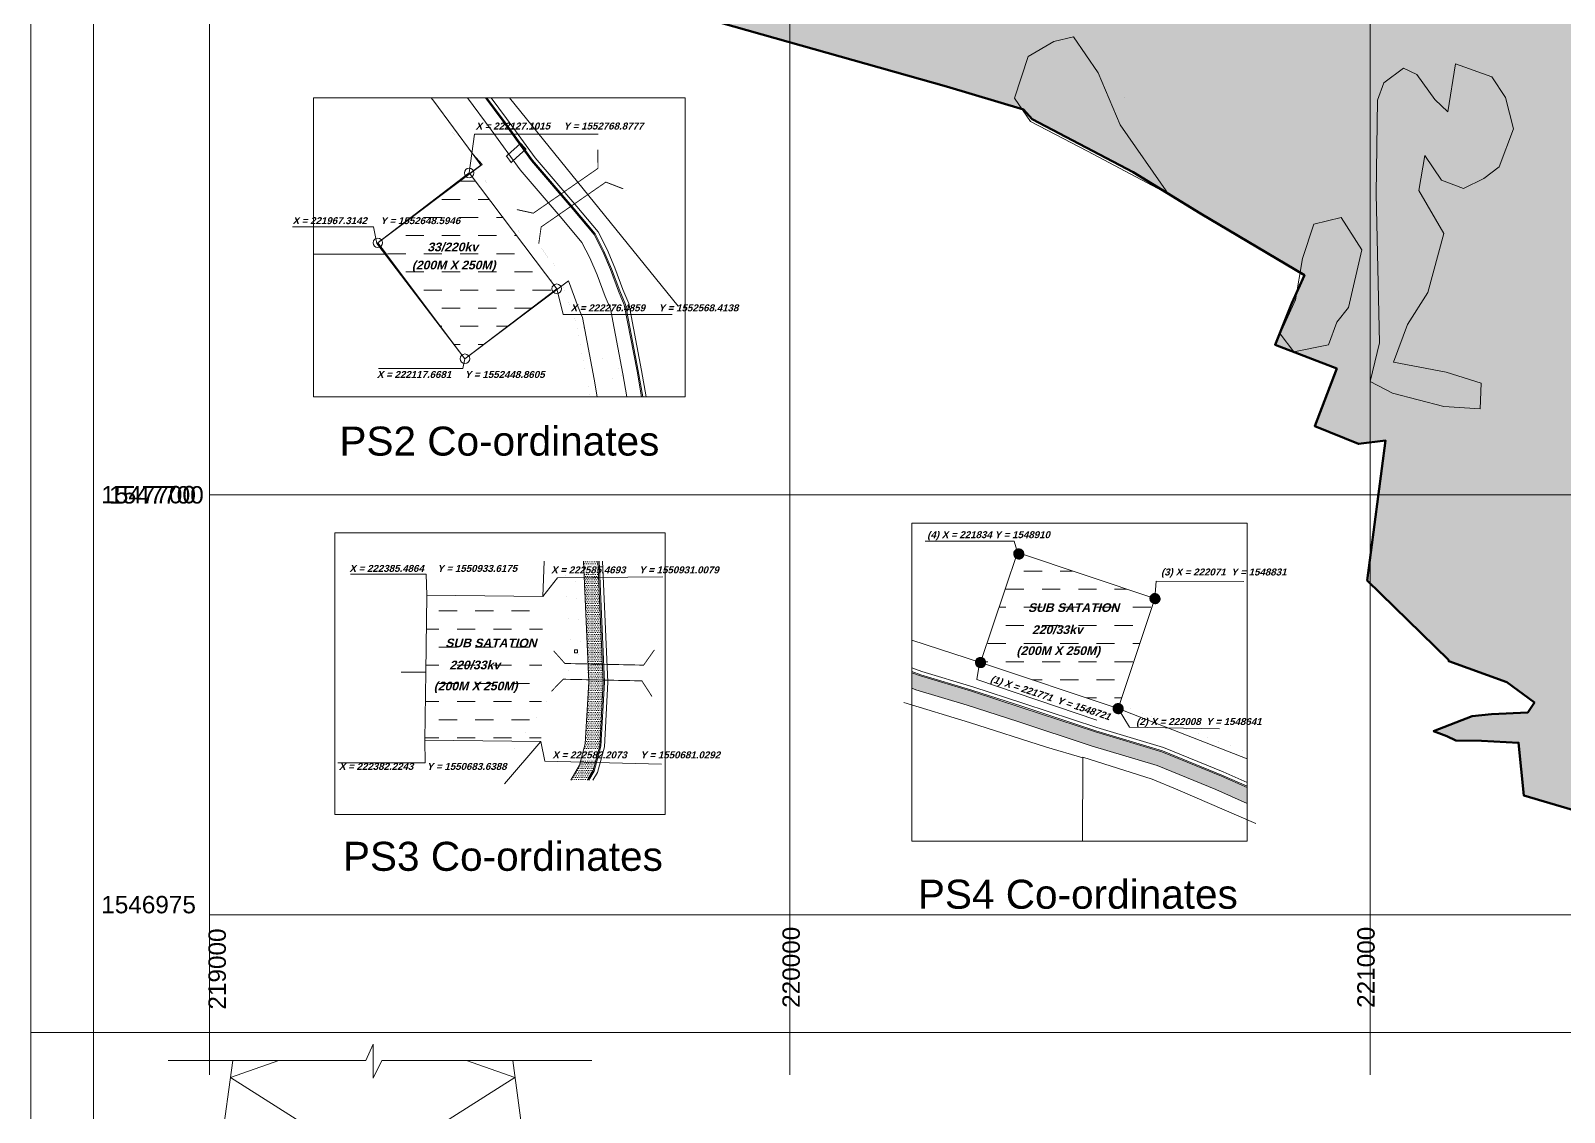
# Model space of a CAD drawing. Header units: inches. Extents: x 46944 to 1771531, y 9954 to 15548976.
# Drawn here: x 218692 to 221335, y 1546635 to 1548500 of the extents above; entities that cross this region are included whole.
import ezdxf

# ---------------------------------------------------------------- set-up
doc = ezdxf.new("R2010")
doc.units = ezdxf.units.IN
doc.header["$MEASUREMENT"] = 0
doc.header["$PDMODE"] = 1
doc.layers.get('0').update_dxf_attribs({"color": 71})
for name, color, linetype in [('Details', 7, 'Continuous'), ('GRID', 8, 'Continuous'), ('name power lines', 1, 'Continuous'), ('Pooling stations', 7, 'Continuous'), ('UUL', 90, 'Continuous')]:
    doc.layers.add(name, color=color, linetype=linetype)
doc.layers.add('plot hatching', color=7, linetype='Continuous', true_color=0xffffdb)
doc.layers.add('PROJECT BOUNDARY', color=5, linetype='Continuous', lineweight=50)
doc.layers.add('Revised Grid', color=7, linetype='Continuous', lineweight=0)
doc.styles.add('ARIAL', font='arialbd.ttf')
doc.styles.get("Standard").update_dxf_attribs({"font": 'arial.ttf'})
pattern_1 = [(0, (-8433448.656, -59537178.287), (1.5625, 3.125), [0, -3.125])]
pattern_2 = [(45, (-8431880.1766, -59535082.07418), (-0.08838834764832, 0.08838834764832), [])]

# ---------------------------------------------------------------- blocks, each defined once
blk = doc.blocks.new('TT')
at = {"layer": 'name power lines', "color": 0, "linetype": 'Continuous', "lineweight": 9, "ltscale": 190}
for p, q in [((-618.3, 323), (-20.9, 323)), ((-510, -323), (-423.2, 323)), ((-430, 272.3), (-283.5, 323)), ((27.5, 323), (662.7, 323)), ((283.5, 323), (430, 272.3)), ((510, -323), (423.2, 323)), ((-510, -323), (430, 272.3)), ((-430, 272.3), (510, -323)), ((-205.5, 130.1), (-466.6, 0)), ((-449.1, 130.1), (-205.5, 130.1)), ((449.1, 130.1), (205.5, 130.1)), ((205.5, 130.1), (466.6, 0)), ((-466.6, 0), (466.6, 0)), ((-205.5, -130.1), (-466.6, 0)), ((205.5, -130.1), (466.6, 0)), ((-484.1, -130.1), (-205.5, -130.1)), ((484.1, -130.1), (205.5, -130.1))]:
    blk.add_line(p, q, dxfattribs=at)
blk.add_lwpolyline([(-20.9, 323), (1, 372.5), (1, 270.1), (27.5, 323)], dxfattribs=at)
blk = doc.blocks.new('1')
at = {"layer": 'name power lines', "color": 0, "linetype": 'Continuous', "lineweight": 9, "xscale": 3, "yscale": 3}
blk.add_blockref('TT', (-20208, 719), dxfattribs=at)

msp = doc.modelspace()

# ---------------------------------------------------------------- hatches: boundary and pattern name
at = {"layer": 'plot hatching'}
h = msp.add_hatch(color=256, dxfattribs=at)
h.dxf.hatch_style = 1
h.paths.add_polyline_path([(221918.31309, 1553054.49358), (221860.00434, 1553123.04602), (221829.53953, 1553160.04817), (221757.06737, 1553234.56788), (221720.05179, 1553274.24056), (221678.7423, 1553337.38414), (221666.83844, 1553350.04084), (221644.76773, 1553371.73492), (221600.43777, 1553452.90564), (221578.39295, 1553543.40543), (221570.9757, 1553587.17275), (221527.35632, 1553714.92327), (221500.9395, 1553807.38215), (221492.43225, 1553890.95559), (221506.37732, 1553939.67741), (221527.9296, 1553981.34036), (221675.59486, 1554161.92759), (221663.54786, 1554179.7378), (221642.54638, 1554228.8684), (221544.69516, 1554246.88246), (221494.91141, 1554102.75896), (221466.64895, 1553993.92508), (221433.34428, 1554001.97044), (221407.90357, 1553979.36025), (221367.30152, 1553945.90346), (221340.91415, 1553858.01881), (221306.10042, 1553844.10623), (221150.02484, 1553843.1254), (221124.52617, 1553903.46716), (220850.26982, 1553940.84515), (220756.5976, 1553677.34453), (220584.70413, 1553679.92751), (220661.40816, 1553823.132), (220610.86028, 1553906.80147), (220501.89883, 1553894.48397), (220459.4471, 1553874.25437), (220385.11413, 1553846.66289), (220379.61966, 1553814.50828), (220369.41912, 1553776.07755), (220344.31196, 1553736.86184), (220300.47399, 1553684.19855), (220212.05944, 1553685.52712), (220212.92993, 1553743.45709), (220226.92687, 1553809.12351), (220233.39166, 1553852.18339), (220261.39767, 1553927.53726), (220349.71546, 1554091.16041), (220320.30247, 1554126.31553), (220291.41104, 1554147.97569), (220227.74829, 1554160.83026), (220171.32117, 1554047.80341), (220151.83583, 1553936.32604), (220092.48832, 1553836.32984), (219945.58476, 1553752.94859), (219924.95561, 1553769.1485), (219874.15909, 1553634.61342), (219878.75601, 1553433.47657), (219784.06377, 1553328.68515), (219781.36025, 1553558.8974), (219791.80069, 1553665.3692), (219790.99973, 1553834.2517), (219626.77254, 1553818.43647), (219625.5445, 1553794.48958), (219645.37023, 1553759.67366), (219619.10942, 1553664.0679), (219612.28821, 1553639.3091), (219602.51329, 1553546.44728), (219668.02507, 1553539.5513), (219671.59281, 1553507.44166), (219636.58174, 1553404.90925), (219643.20023, 1553337.30616), (219681.81617, 1553319.01439), (219675.85996, 1553257.66547), (219646.712, 1553267.92123), (219546.2437, 1553098.19807), (219543.70671, 1553011.76826), (219525.90407, 1552964.94747), (219493.54536, 1552972.03069), (219462.57199, 1552912.88836), (219418.04068, 1552917.59858), (219412.15858, 1552833.77669), (219438.56968, 1552806.81796), (219468.07546, 1552825.2001), (219563.26982, 1552803.94337), (219580.35274, 1552811.93003), (219634.15357, 1552801.50639), (219654.50486, 1552818.12528), (219762.32064, 1552800.73098), (219774.65268, 1552688.59175), (219768.97387, 1552624.52822), (221603.00543, 1552628.57982), (221981.96769, 1552628.8066), (221967.17081, 1552648.46317), (222144.84748, 1552782.40267), (222131.78188, 1552800.56152), (222063.8558, 1552892.59563), (222041.77788, 1552920.78158), (221990.42279, 1552978.00338)])
h.paths.add_polyline_path([(222340.22117, 1552413.69787), (222319.84118, 1552520.01102), (222312.51168, 1552537.62382), (222295.63344, 1552582.99087), (222117.52839, 1552448.72417), (221981.96793, 1552628.80628), (219768.97387, 1552624.52822), (219751.8011, 1552564.87457), (219732.51689, 1552477.62032), (219787.71067, 1552450.75302), (219790.01284, 1552450.50137), (219810.40223, 1552464.58047), (219819.38262, 1552468.29092), (219828.71993, 1552346.37332), (219887.07072, 1552323.60874), (219803.89826, 1552140.78693), (219813.42188, 1552073.72928), (219680.46831, 1551866.27682), (219691.52716, 1551784.98763), (219587.39094, 1551681.83836), (222588.38137, 1551656.28875), (222616.53635, 1551730.71976), (222623.84454, 1551778.41835), (222616.07049, 1551852.36135), (222590.47081, 1551904.98456), (222486.15655, 1552056.7458), (222433.56255, 1552127.27442), (222402.49895, 1552176.13837), (222368.64656, 1552250.42212)])
h.paths.add_polyline_path([(222593.6945, 1551188.2575), (222547.47327, 1551522.36877), (222564.20538, 1551589.87002), (222588.38137, 1551656.28875), (219587.39094, 1551681.83836), (219576.10296, 1551587.54337), (219589.96483, 1551574.09673), (219625.01546, 1551586.64698), (219649.86364, 1551543.48573), (219527.58592, 1551469.67121), (219515.42932, 1551401.00974), (219502.67512, 1551380.11711), (219500.4019, 1551371.75702), (219510.52074, 1551241.03784), (219474.77906, 1551136.0704), (219435.66718, 1550937.45286), (219299.74044, 1550940.54415), (219294.06591, 1550926.50743), (219258.04194, 1550912.4165), (219272.50705, 1550803.94858), (221454.58227, 1550799.99717), (222383.61043, 1550800.42881), (222385.34666, 1550933.4812), (222608.30054, 1550930.12314)])
h.paths.add_polyline_path([(222121.31051, 1550146.0969), (222492.49133, 1550512.50014), (222611.01911, 1550678.55445), (222382.08464, 1550683.50248), (222383.61043, 1550800.42881), (221454.58227, 1550799.99717), (219272.50705, 1550803.94858), (219275.49165, 1550781.5683), (219281.13926, 1550691.6245), (219226.38399, 1550643.85622), (219172.15268, 1550517.1294), (219136.92113, 1550407.13887), (219102.34845, 1550330.16546), (219076.61298, 1550254.98915), (219071.81996, 1550219.53884), (219077.08307, 1550134.04445), (219155.26581, 1550164.38988), (219201.81636, 1550206.91054), (219282.46895, 1550166.04883), (219303.71935, 1550163.12803), (219349.66374, 1550151.71055), (219410.23373, 1550163.09626), (219509.96825, 1550114.93126), (219515.73859, 1550118.07107), (220503.66763, 1549512.31065), (220503.68249, 1549520.42093), (220501.84744, 1549529.6655), (220498.71794, 1549550.77094), (220503.07941, 1549582.46293), (220514.39804, 1549607.17376), (220550.67909, 1549636.71057), (220574.41481, 1549647.05865), (220577.46934, 1549649.08858), (220577.59922, 1549649.96448), (220576.6606, 1549652.67362), (220521.48782, 1549700), (220501.09276, 1549707.07524), (220473.18131, 1549730.71865), (220457.97406, 1549753.31413), (220423.85137, 1549808.70962), (220410.01084, 1549833.88372), (221805.96031, 1549830.04623), (221973.26336, 1549993.22835), (222047.82813, 1550074.88976)])
h.paths.add_polyline_path([(221638.76783, 1548652.27686), (221583.75665, 1548676.06047), (221561.39626, 1548684.48993), (221429.97394, 1548754.58041), (221398.3204, 1548815.26477), (221376.3632, 1548893.01811), (221360.19861, 1548975.06373), (221362.17623, 1549054.67234), (221377.65528, 1549149.93535), (221391.18412, 1549233.92821), (221410.72786, 1549331.71208), (221439.12509, 1549409.40475), (221464.02394, 1549465.16704), (221494.41161, 1549509.10116), (221725.8827, 1549752.64317), (221805.96031, 1549830.04623), (220457.17321, 1549830.04623), (220410.01084, 1549833.88372), (220473.18131, 1549730.71865), (220521.48782, 1549700), (220527.80719, 1549697.80775), (220558.75437, 1549676.06235), (220580.99648, 1549648.95436), (220580.3906, 1549649.47408), (220574.19545, 1549646.91287), (220514.39804, 1549607.17376), (220503.07941, 1549582.46293), (220503.68249, 1549520.42093), (220505.51753, 1549511.17636), (220503.66763, 1549512.31065), (220503.62986, 1549491.68806), (220494.69082, 1549470.94258), (220471.77465, 1549446.74366), (220455.03422, 1549399.6089), (220453.97748, 1549374.14612), (220404.8192, 1549262.5656), (220373.83907, 1549124.24716), (220362.00806, 1549123.1383), (220311.12082, 1549138.41582), (220283.41678, 1549132.03337), (220257.88946, 1549121.3279), (220225.59058, 1549091.58781), (220156.87276, 1549070.648), (220149.85942, 1549042.72106), (220147.4364, 1549012.41667), (220130.84932, 1548985.5893), (220093.16063, 1548975.84338), (220065.53376, 1548951.75433), (220041.32302, 1548925.32448), (220004.97734, 1548916.95857), (219992.28035, 1548892.02267), (219978.78972, 1548883.06433), (220000, 1548755.28582), (220018.40399, 1548639.11437), (219999.3709, 1548616.93284), (219983.71167, 1548603.58847), (219939.9759, 1548593.70934), (219906.60322, 1548586.49082), (219890.09594, 1548577.11279), (219856.78046, 1548553.07338), (219836.46879, 1548525.85991), (220270.20463, 1548403.48366), (220402.74354, 1548363.97051), (220417.68927, 1548347.41731), (220591.41727, 1548255.79108), (220707.4906, 1548184.49967), (220886.81695, 1548078.25872), (220865.08931, 1548030.20921), (220836.30553, 1547958.3564), (220942.49187, 1547917.36515), (220904.66122, 1547818.35679), (220980.00354, 1547787.53419), (221026.49123, 1547793.13826), (220995.07877, 1547552.183), (221138.66761, 1547411.65202), (221235.65744, 1547376.94657), (221283.03078, 1547341.86814), (221271.42364, 1547324.75854), (221209.11423, 1547321.90159), (221175.90943, 1547318.226), (221109.26293, 1547292.56245), (221132.26655, 1547283.92816), (221147.70082, 1547276.02337), (221191.84565, 1547275.89434), (221255.63753, 1547272.45584), (221265.08333, 1547181.28551), (221528.0781, 1547103.98972), (221733.05129, 1547047.71786), (221882.15149, 1547012.56847), (221835.22364, 1547189.34927), (221939.0297, 1547201.17636), (221947.5022, 1548556.93878), (221884.8115, 1548575.45001), (221751.83289, 1548617.64587)])
h.paths.add_polyline_path([(223033.34086, 1547743.30328), (223009.53904, 1547836.44436), (223000.92211, 1547920.72398), (222984.49811, 1547988.17983), (222963.88259, 1548021.7875), (222922.00225, 1548073.01374), (222892.82159, 1548101.21316), (222763.21966, 1548222.6894), (222666.5454, 1548321.13185), (222649.84013, 1548331.88966), (222604.29103, 1548346.3929), (222446.25182, 1548373.21489), (222370.49333, 1548395.3371), (222307.70721, 1548415.33466), (222245.6318, 1548443.78246), (222110.70884, 1548501.63297), (222066.8176, 1548520.05365), (221947.50854, 1548557.95387), (221939.0297, 1547201.17636), (221984.40264, 1547195.05828), (222035.57418, 1547201.60368), (222099.7454, 1547192.05722), (222208.84689, 1547184.09803), (222243.29839, 1547137.94154), (222253.41825, 1547098.61335), (222299.54592, 1547109.37115), (222406.36398, 1547087.16931), (222509.62089, 1547065.70764), (222610.96443, 1547069.28655), (222692.02523, 1547072.14918), (222823.04421, 1547099.78439), (222875.91655, 1547120.35379), (222929.04051, 1547141.02109), (223097.24141, 1547232.56721), (223146.43024, 1547258.89826), (223187.16686, 1547292.9862), (223360.83437, 1547379.85748), (223437.13028, 1547418.86902), (223459.83106, 1547402.9746), (223506.16978, 1547415.05232), (223533.38871, 1547466.40709), (223530.07696, 1547485.0989), (223520.72595, 1547492.30308), (223481.01488, 1547492.77294), (223343.94024, 1547522.5555), (223219.97979, 1547580.34834), (223160.29463, 1547614.56365), (223114.52633, 1547650.4754), (223071.52208, 1547689.67172)])
h.paths.add_polyline_path([(223575.1, 1548499.549), (223534.54, 1548584.929), (223567.2059, 1548697.76604), (223625.088, 1548739.998), (223725.409, 1548750.386), (223774.367, 1548769.562), (223886.343, 1548888.733), (224090.848, 1549064.517), (224159.536, 1549161.784), (224270.295, 1549277.293), (224305.659, 1549356.894), (224293.631, 1549398.533), (224247.972, 1549429.44), (224186.06266, 1549445.88799), (224093.20444, 1549470.55845), (223921.65434, 1549097.2605), (223773.93558, 1549222.32027), (223702.53026, 1549247.52778), (223633.42057, 1549272.25247), (223503.10335, 1549272.25247), (223376.88725, 1548992.3605), (223377.45539, 1548934.24862), (223344.99629, 1548941.36289), (223297.90985, 1548951.68313), (223259.72062, 1548963.15932), (223201.47794, 1548878.94528), (223217.77281, 1548795.12138), (223185.94369, 1548805.46411), (223082.98514, 1548840.00633), (222994.3058, 1548822.53895), (221710.68414, 1549371.64859), (221671.80634, 1549391.38852), (221562.45565, 1549383.95641), (221531.42385, 1549297.80834), (221514.22008, 1549211.73211), (221501.05094, 1549129.97248), (221486.92588, 1549043.04231), (221485.50191, 1548985.72076), (221498.03007, 1548922.1324), (221515.11197, 1548861.64313), (221534.43221, 1548824.60346), (221565.17173, 1548795.04416), (221602.07512, 1548776.02453), (221771, 1548721), (221834.54333, 1548910.63714), (222071.58976, 1548831.20797), (222008.04642, 1548641.57083), (222333.86223, 1548514.96258), (222469.63214, 1548465.78608), (222539.44693, 1548455.22995), (222625.90439, 1548444.45786), (222699.61863, 1548420.98661), (222751.07444, 1548377.70843), (222826.56085, 1548304.20849), (222930.87568, 1548203.83461), (222997.12944, 1548139.1123), (223045.58502, 1548079.84353), (223077.74616, 1548027.41404), (223099.14782, 1547943.17657), (223108.26483, 1547854.00581), (223126.58075, 1547782.33211), (223172.52768, 1547706.14098), (223252.61865, 1547639.23755), (223324.53229, 1547608.7023), (223418.49008, 1547573.71959), (223501.59863, 1547551.81152), (223509.05781, 1547584.19203), (223477.40095, 1547692.1737), (223451.39624, 1547741.98656), (223452.084, 1547825.566), (223445.14, 1548014.864), (223468.344, 1548097.982), (223520.20442, 1548191.4321), (223554.42051, 1548257.03248)])
at = {"layer": 'Pooling stations', "linetype": 'Continuous', "lineweight": 5, "ltscale": 50}
h = msp.add_hatch(dxfattribs=at)
h.set_pattern_fill('DASH', color=256, scale=250)
h.set_pattern_definition([(0, (-2380.597, -4009.788), (31.25, 31.25), [31.25, -31.25])])
h.paths.add_polyline_path([(219447.54195, 1548254.44889), (219288.60176, 1548133.04866), (219440.35205, 1547934.37342), (219598.32791, 1548055.03709)])
h = msp.add_hatch(dxfattribs=at)
h.set_pattern_fill('DASH', color=256, scale=250)
h.set_pattern_definition([(0, (-11346.535, 630.863), (31.25, 31.25), [31.25, -31.25])])
h.paths.add_polyline_path([(220328.65561, 1547410.63905), (220392.19895, 1547600.27619), (220629.24537, 1547520.84702), (220565.70204, 1547331.20988)])
at = {"layer": 'Pooling stations', "lineweight": 5}
h = msp.add_hatch(dxfattribs=at)
h.set_pattern_fill('ANSI31', color=256)
h.set_pattern_definition(pattern_2)
h.paths.add_polyline_path([(220385.84409, 1547597.83033, 0.2264715383), (220389.09664, 1547591.01773), (220392.19895, 1547600.27619), (220403.27413, 1547596.56513, 0.0362460978), (220403.36597, 1547597.83033, 1)])
h.paths.add_polyline_path([(220403.27413, 1547596.56513), (220392.19895, 1547600.27619), (220389.09664, 1547591.01773, 0.581162588)])
h = msp.add_hatch(dxfattribs=at)
h.set_pattern_fill('DOTS', color=256, scale=50)
h.set_pattern_definition(pattern_1)
h.paths.add_polyline_path([(219669.4261, 1547585.67408), (219644.40242, 1547585.67408), (219652.12885, 1547408.20492), (219677.17527, 1547407.68269)])
at = {"layer": 'Pooling stations', "linetype": 'Continuous', "lineweight": 5, "ltscale": 50}
h = msp.add_hatch(dxfattribs=at)
h.set_pattern_fill('DASH', color=256, scale=250)
h.set_pattern_definition([(0, (-3010.824, -3406.574), (31.25, 31.25), [31.25, -31.25])])
h.paths.add_polyline_path([(219574.50586, 1547524.29778), (219571.24384, 1547274.31907), (219371.26087, 1547276.92869), (219374.52289, 1547526.9074)])
at = {"layer": 'Pooling stations', "lineweight": 5}
h = msp.add_hatch(dxfattribs=at)
h.set_pattern_fill('ANSI31', color=256)
h.set_pattern_definition(pattern_2)
h.paths.add_polyline_path([(220620.93838, 1547523.63051), (220629.24537, 1547520.84702), (220626.46188, 1547512.54002, 0.5124137071), (220638.00631, 1547520.84702, 0.8501274665)])
h.paths.add_polyline_path([(220629.24537, 1547520.84702), (220620.93838, 1547523.63051, 0.0810065989), (220620.48443, 1547520.84702, 0.3223894961), (220626.46188, 1547512.54002)])
h = msp.add_hatch(dxfattribs=at)
h.set_pattern_fill('DOTS', color=256, scale=50)
h.set_pattern_definition(pattern_1)
h.paths.add_polyline_path([(219677.17527, 1547407.68269), (219652.12885, 1547408.20492), (219653.31342, 1547380.99642), (219678.35984, 1547380.47418)])
h.paths.add_polyline_path([(219678.50678, 1547377.09909), (219678.35984, 1547380.47418), (219653.31342, 1547380.99642), (219653.47727, 1547377.23309), (219647.7015, 1547270.80626), (219637.82735, 1547234.03814), (219622.82516, 1547207.74058), (219651.60716, 1547207.74058), (219661.13711, 1547224.44577), (219672.52326, 1547266.8441)])
h = msp.add_hatch(dxfattribs=at)
h.set_pattern_fill('ANSI31', color=256)
h.set_pattern_definition(pattern_2)
h.paths.add_polyline_path([(220331.43911, 1547418.94604, 0.4166833484), (220320.32546, 1547413.35246), (220328.65561, 1547410.63905)])
h.paths.add_polyline_path([(220336.96261, 1547407.85555), (220328.65561, 1547410.63905), (220320.32546, 1547413.35246, 0.0788868841), (220319.89467, 1547410.63905, 0.8501274665)])
h.paths.add_polyline_path([(220331.43911, 1547418.94604), (220328.65561, 1547410.63905), (220336.96261, 1547407.85555, 0.0810065988), (220337.41655, 1547410.63905, 0.3223894961)])
h = msp.add_hatch(dxfattribs=at)
h.set_pattern_fill('DOTS', color=256, scale=50)
h.set_pattern_definition([(0, (-8431880.1766, -59535082.0742), (1.5625, 3.125), [0, -3.125])])
h.paths.add_polyline_path([(220641.2891, 1547256.84972), (220526.62465, 1547291.23708), (220400.6455, 1547332.73645), (220313.05016, 1547361.26236), (220225.235, 1547387.53477), (220210.15432, 1547393.21991), (220210.15432, 1547366.50246), (220217.23307, 1547363.8339), (220305.59563, 1547337.39772), (220392.86391, 1547308.97832), (220519.12165, 1547267.38718), (220632.92499, 1547233.25806), (220734.08107, 1547191.67025), (220788.35946, 1547167.90057), (220788.35946, 1547195.19268), (220743.84966, 1547214.68449)])
h = msp.add_hatch(dxfattribs=at)
h.set_pattern_fill('ANSI31', color=256)
h.set_pattern_definition(pattern_2)
h.paths.add_polyline_path([(220573.8681, 1547328.03664), (220565.70204, 1547331.20988), (220557.39504, 1547333.99337, 0.0810065989), (220556.9411, 1547331.20988, 0.8299539956)])
h = msp.add_hatch(dxfattribs=at)
h.set_pattern_fill('ANSI31', color=256)
h.set_pattern_definition(pattern_2)
h.paths.add_polyline_path([(220568.03182, 1547338.16283), (220563.7537, 1547339.75142, 0.2615325407), (220557.39504, 1547333.99337), (220565.70204, 1547331.20988)])
h = msp.add_hatch(dxfattribs=at)
h.set_pattern_fill('ANSI31', color=256)
h.set_pattern_definition(pattern_2)
h.paths.add_polyline_path([(220568.48553, 1547339.51687), (220568.03182, 1547338.16283), (220572.75298, 1547336.40971, 0.1542165565)])
h.paths.add_polyline_path([(220568.48553, 1547339.51687, 0.1377576867), (220563.7537, 1547339.75142), (220568.03182, 1547338.16283)])
h = msp.add_hatch(dxfattribs=at)
h.set_pattern_fill('ANSI31', color=256)
h.set_pattern_definition(pattern_2)
h.paths.add_polyline_path([(220572.75298, 1547336.40971), (220568.03182, 1547338.16283), (220565.70204, 1547331.20988), (220573.8681, 1547328.03664, 0.0929236499), (220574.46297, 1547331.20988, 0.1602077624)])

# ---------------------------------------------------------------- linework, layer by layer
at = {"color": 3, "lineweight": -2}
msp.add_point((219000, 1546700), dxfattribs=at)
at = {"layer": 'Details', "lineweight": 5}
msp.add_lwpolyline([(218692.00572, 1546773.22485), (226832.00572, 1546773.22485), (226832.00572, 1543768.68129), (218692.00572, 1543768.68129)], close=True, dxfattribs=at)
at = {"layer": 'GRID', "linetype": 'Continuous', "lineweight": 5}
for p, q in [((218800, 1555900), (218800, 1546500)), ((219000, 1555700), (219000, 1546700)), ((220000, 1555700), (220000, 1546700)), ((221000, 1555700), (221000, 1546700)), ((219000, 1547700), (227000, 1547700))]:
    msp.add_line(p, q, dxfattribs=at)
msp.add_lwpolyline([(218692.00572, 1555993.5), (226832.00572, 1555993.5), (226832.00572, 1546773.22485), (218692.00572, 1546773.22485)], close=True, dxfattribs=at)
at = {"layer": 'Pooling stations', "lineweight": 5}
for p, q in [((219807.7172, 1548024.64982, -57868.73204), (219516.79296, 1548384.05188, -57868.73204)), ((219447.54195, 1548254.44889, -57868.73204), (219288.60176, 1548133.04866, -57868.73204)), ((219598.32791, 1548055.03709, -57868.73204), (219447.54195, 1548254.44889, -57868.73204)), ((219288.60176, 1548133.04866, -57868.73204), (219440.35205, 1547934.37342, -57868.73204)), ((219440.35205, 1547934.37342, -57868.73204), (219598.32791, 1548055.03709, -57868.73204)), ((220392.19895, 1547600.27619, -57868.73204), (220328.65561, 1547410.63905, -57868.73204)), ((220629.24537, 1547520.84702, -57868.73204), (220392.19895, 1547600.27619, -57868.73204)), ((220629.24537, 1547520.84702, -57868.73204), (220565.70204, 1547331.20988, -57868.73204)), ((220565.70204, 1547331.20988, -57868.73204), (220328.65561, 1547410.63905, -57868.73204))]:
    msp.add_line(p, q, dxfattribs=at)
at = {"layer": 'Pooling stations', "linetype": 'Continuous', "lineweight": 5, "ltscale": 50, "elevation": -57868.73204}
for points in [[(219382.13086, 1548384.05188), (219386.67946, 1548378.24489), (219454.60554, 1548286.21077), (219470.05826, 1548269.02009), (219289.99816, 1548134.10752), (219305.03595, 1548114.456), (219179.24246, 1548114.38072)], [(219556.55007, 1548276.84118), (219507.11541, 1548344.81376), (219478.15559, 1548384.05188)], [(219561.37366, 1548280.34925), (219511.9267, 1548348.33875), (219485.5685, 1548384.05188)], [(219454.60554, 1548286.21077), (219467.67114, 1548268.05192), (219289.99447, 1548134.11242), (219440.35205, 1547934.37342), (219618.4571, 1548068.64012), (219635.33534, 1548023.27307), (219642.66484, 1548005.66027), (219663.04483, 1547899.34712), (219668.34392, 1547868.90907)], [(219752.59235, 1547868.90907), (219744.69366, 1547914.27925), (219722.57366, 1548029.66925), (219712.57366, 1548053.69925), (219698.60366, 1548091.24925), (219685.26366, 1548122.39925), (219669.60366, 1548153.14925), (219633.03366, 1548196.81925), (219561.37366, 1548280.34925)], [(219746.5021, 1547868.90907), (219738.79134, 1547913.19982), (219716.79712, 1548027.93366), (219706.99017, 1548051.49977), (219693.03092, 1548089.02087), (219679.82661, 1548119.85401), (219664.56621, 1548149.81935), (219628.45654, 1548192.93966), (219556.55007, 1548276.84118)], [(219179.24246, 1548114.38072), (219304.79135, 1548114.45585)], [(220788.35946, 1547244.68778), (220565.70204, 1547331.20988), (220629.24537, 1547520.84702), (220392.19895, 1547600.27619), (220328.65561, 1547410.63905)], [(219330.65029, 1547393.83544), (219372.78666, 1547393.85501), (219374.52289, 1547526.9074), (219574.50586, 1547524.29778), (219574.50586, 1547524.29778), (219576.50055, 1547585.67408)], [(219653.90972, 1547207.74058), (219663.00189, 1547223.67838), (219674.50901, 1547266.52713), (219680.50914, 1547377.08837), (219671.42799, 1547585.67408)], [(219660.8174, 1547207.74058), (219668.59623, 1547221.37621), (219680.46623, 1547265.57621), (219686.51623, 1547377.05621), (219677.43368, 1547585.67408)], [(220328.65561, 1547410.63905), (220210.15432, 1547449.23892)], [(219330.65029, 1547393.83544), (219372.78666, 1547393.85501), (219371.26087, 1547276.92869), (219571.24384, 1547274.31907), (219508.52561, 1547201.52267)], [(220788.35946, 1547203.92616), (220746.97561, 1547222.04905), (220643.96561, 1547264.39905), (220529.02561, 1547298.86905), (220403.13561, 1547340.33905), (220315.43561, 1547368.89905), (220227.79561, 1547395.11905), (220210.15432, 1547401.76949)], [(220788.35946, 1547197.37605), (220744.63115, 1547216.52563), (220641.95823, 1547258.73705), (220527.22489, 1547293.14507), (220401.26803, 1547334.6371), (220313.64653, 1547363.17153), (220225.87515, 1547389.43084), (220210.15432, 1547395.3573)], [(220504.25867, 1547102.69885), (220505.15781, 1547246.57783), (220442.46711, 1547265.08906), (220309.4885, 1547307.28492), (220196.42344, 1547341.91591)], [(220504.25867, 1547102.69885), (220505.16415, 1547247.59292), (220624.47321, 1547209.69269), (220668.36445, 1547191.27202), (220803.28741, 1547133.42151)]]:
    msp.add_lwpolyline(points, dxfattribs=at)
at = {"layer": 'Pooling stations', "lineweight": 5}
for points in [[(219179.24246, 1548384.05188), (219819.4608, 1548384.05188), (219819.4608, 1547868.90907), (219179.24246, 1547868.90907)], [(220210.15432, 1547650.95712), (220788.35946, 1547650.95712), (220788.35946, 1547102.69885), (220210.15432, 1547102.69885)], [(219216.13019, 1547634.25449), (219785.33937, 1547634.25449), (219785.33937, 1547148.61595), (219216.13019, 1547148.61595)]]:
    msp.add_lwpolyline(points, close=True, dxfattribs=at)
for points, const_width, elevation in [([(219379.41219, 1548384.05188), (219670.90684, 1547948.15665), (219708.56327, 1547868.90907)], 0.009, -57868.73204), ([(219727.11944, 1547868.90907), (219687.32758, 1547952.55658), (219399.48747, 1548384.05188)], 0.009, -57868.73204), ([(219529.71957, 1548191.37436), (219558.11974, 1548185.17929), (219669.57279, 1548262.48894), (219669.19383, 1548294.65418)], 1.56, -56398.86624), ([(219567.46521, 1548132.69065), (219571.61122, 1548161.46146), (219683.06427, 1548238.77111), (219713.05871, 1548227.14871)], 1.56, -56398.86624), ([(219568.23468, 1548137.16829), (219577.09435, 1548125.11914), (219582.5238, 1548119.23723), (219589.92191, 1548105.74658), (219606.7701, 1548063.93121)], 0.019, -57868.73204), ([(219606.64789, 1548064.24666), (219623.61, 1548018.65415), (219630.53411, 1548002.01553), (219650.64995, 1547897.08032), (219655.5544, 1547868.90907)], 0.019, -57868.73204), ([(219611.01893, 1547585.67408), (219623.18195, 1547429.92621)], 0.009, -57868.73204), ([(219640.18195, 1547429.92621), (219628.01531, 1547585.67408)], 0.009, -57868.73204), ([(219593.18085, 1547430.71585), (219612.53778, 1547409.03043), (219748.14961, 1547406.20282), (219766.72256, 1547432.46671)], 1.56, -57868.73204), ([(219622.18195, 1547439.42621), (219642.18195, 1547439.42621), (219642.18195, 1547419.42621), (219622.18195, 1547419.42621), (219622.18195, 1547439.42621)], 0.009, -57868.73204), ([(219629.18195, 1547432.42621), (219622.18195, 1547439.42621)], 0.009, -57868.73204), ([(219634.18195, 1547432.42621), (219642.18195, 1547439.42621)], 0.009, -57868.73204), ([(219488.9633, 1547207.74058), (219640.18195, 1547429.92621)], 0.009, -57868.73204), ([(219629.18195, 1547427.42621), (219622.18195, 1547419.42621)], 0.009, -57868.73204), ([(219623.18195, 1547429.92621), (219629.18195, 1547429.92621)], 0.009, -57868.73204), ([(219634.18195, 1547429.92621), (219640.18195, 1547429.92621)], 0.009, -57868.73204), ([(219634.18195, 1547427.42621), (219642.18195, 1547419.42621)], 0.009, -57868.73204), ([(219330.65029, 1547380.82337), (219368.35011, 1547380.82337)], 0.019, -57868.73204), ([(219589.29521, 1547361.04942), (219609.53924, 1547381.90914), (219745.15106, 1547379.08153), (219762.61311, 1547352.06628)], 1.56, -57868.73204), ([(220788.35946, 1547256.34823), (220557.79806, 1547341.96294)], 0.019, -57868.73204)]:
    msp.add_lwpolyline(points, dxfattribs=dict(at, const_width=const_width, elevation=elevation))
at = {"layer": 'Pooling stations', "lineweight": 5, "elevation": -57868.73204}
for points in [[(219444.53702, 1548384.05188), (219485.29558, 1548328.82747), (219535.35486, 1548259.99603), (219607.85948, 1548175.4815), (219641.8977, 1548134.83482), (219655.3599, 1548108.40042), (219667.95358, 1548078.99316), (219681.86445, 1548041.60209), (219690.80268, 1548020.12351), (219712.23087, 1547908.34238), (219719.09599, 1547868.90907)], [(219744.47202, 1547868.90907), (219736.82389, 1547912.84001), (219714.87161, 1548027.35513), (219705.129, 1548050.76661), (219691.17334, 1548088.27808), (219678.01426, 1548119.0056), (219662.88706, 1548148.70939), (219626.93083, 1548191.64646), (219554.98283, 1548275.51217), (219505.4624, 1548343.60268), (219475.60874, 1548384.05188)], [(219447.54195, 1548254.44889), (219456.60142, 1548321.61623), (219670.06596, 1548321.61623)], [(219288.60176, 1548133.04866), (219282.55433, 1548161.82337), (219142.88002, 1548161.82337)], [(219598.32791, 1548055.03709), (219609.51103, 1548010.57844), (219797.50035, 1548010.57844)], [(219440.35205, 1547934.37342), (219436.72325, 1547917.71269), (219291.25933, 1547917.71269)], [(220392.19895, 1547600.27619), (220386.68852, 1547619.66871), (220233.03509, 1547619.66871)], [(219644.40242, 1547585.67408), (219653.47727, 1547377.23309), (219647.7015, 1547270.80626), (219637.82735, 1547234.03814), (219622.82516, 1547207.74058)], [(219651.60716, 1547207.74058), (219661.13711, 1547224.44577), (219672.52326, 1547266.8441), (219678.50678, 1547377.09909), (219669.4261, 1547585.67408)], [(219374.52289, 1547526.9074), (219373.58153, 1547563.09925), (219243.19952, 1547563.0914)], [(219574.50586, 1547524.29778), (219599.68041, 1547556.91584), (219781.43478, 1547558.48216)], [(220628.99574, 1547521.6219), (220631.09846, 1547551.09913), (220782.47656, 1547550.53225)], [(220328.16232, 1547416.3413), (220322.0243, 1547381.60269), (220529.00037, 1547311.16813)], [(220788.35946, 1547195.19268), (220743.84966, 1547214.68449), (220641.2891, 1547256.84972), (220526.62465, 1547291.23708), (220400.6455, 1547332.73645), (220313.05016, 1547361.26236), (220225.235, 1547387.53477), (220210.15432, 1547393.21991)], [(220210.15432, 1547366.50246), (220217.23307, 1547363.8339), (220305.59563, 1547337.39772), (220392.86391, 1547308.97832), (220519.12165, 1547267.38718), (220632.92499, 1547233.25806), (220734.08107, 1547191.67025), (220788.35946, 1547167.90057)], [(220565.70204, 1547331.20988), (220585.35649, 1547299.12198), (220740.52537, 1547296.14587)], [(219371.26087, 1547276.92869), (219371.77166, 1547238.02089), (219221.35485, 1547238.02089)], [(219571.24384, 1547274.31907), (219577.64997, 1547240.69756), (219778.92849, 1547235.69408)]]:
    msp.add_lwpolyline(points, dxfattribs=at)
at = {"layer": 'Pooling stations', "linetype": 'Continuous', "lineweight": 5, "const_width": 2, "elevation": -57423.39497}
msp.add_lwpolyline([(219511.82366, 1548283.64925), (219519.82366, 1548272.64925), (219545.29394, 1548295.73897), (219536.35338, 1548305.55954), (219511.82366, 1548283.64925)], dxfattribs=at)
at = {"layer": 'Pooling stations', "lineweight": 5, "elevation": -57868.73204}
msp.add_lwpolyline([(219629.18195, 1547427.42621), (219634.18195, 1547427.42621), (219634.18195, 1547432.42621), (219629.18195, 1547432.42621)], close=True, dxfattribs=at)
at = {"layer": 'Pooling stations', "lineweight": 5}
for centre, radius in [((219447.54195, 1548254.44889, -57868.73204), 8.12748), ((219289.99447, 1548134.11242, -57868.73204), 8.12748), ((219598.32791, 1548055.03709, -57868.73204), 8.12748), ((219440.35205, 1547934.37342, -57868.73204), 8.12748), ((220394.60503, 1547597.83033), 8.76094), ((220629.24537, 1547520.84702, -57868.73204), 8.76094), ((220328.65561, 1547410.63905, -57868.73204), 8.76094), ((220565.70204, 1547331.20988, -57868.73204), 8.76094)]:
    msp.add_circle(centre, radius, dxfattribs=at)
at = {"layer": 'PROJECT BOUNDARY', "linetype": 'Continuous', "ltscale": 50}
msp.add_lwpolyline([(219836.46879, 1548525.85991), (220270.20463, 1548403.48366), (220402.74354, 1548363.97051), (220417.68927, 1548347.41731), (220591.41727, 1548255.79108), (220707.4906, 1548184.49967), (220886.81695, 1548078.25872), (220865.08931, 1548030.20921), (220836.30553, 1547958.3564), (220942.49187, 1547917.36515), (220904.66122, 1547818.35679), (220980.00354, 1547787.53419), (221026.49123, 1547793.13826), (220995.07877, 1547552.183), (221134.8515, 1547415.38686), (221135.4445, 1547412.80533), (221235.65744, 1547376.94657), (221283.03078, 1547341.86814), (221271.42364, 1547324.75854), (221209.11423, 1547321.90159), (221175.90943, 1547318.226), (221109.26293, 1547292.56245), (221132.26655, 1547283.92816), (221147.70082, 1547276.02337), (221191.84565, 1547275.89434), (221255.63753, 1547272.45584), (221265.08333, 1547181.28551), (221528.0781, 1547103.98972)], dxfattribs=at)
at = {"layer": 'Revised Grid', "linetype": 'Continuous', "lineweight": 5}
for p, q in [((219000, 1555700), (219000, 1546975.58718)), ((220000, 1555700), (220000, 1546975.58718)), ((221000, 1555700), (221000, 1546975.58718)), ((219000, 1547700), (224706.00572, 1547700)), ((219000, 1546975.58718), (224706.00572, 1546975.58718))]:
    msp.add_line(p, q, dxfattribs=at)
at = {"layer": 'Revised Grid', "lineweight": 5}
msp.add_line((220576.00572, 1548384), (220576.00572, 1548384), dxfattribs=at)
at = {"layer": 'UUL', "lineweight": 5}
for points in [[(220531.5445, 1548426.86206), (220569.15499, 1548337.27121), (220652.46788, 1548217.93946), (220512.72368, 1548291.92311), (220414.57239, 1548343.40839), (220386.99768, 1548383.51855), (220410.94982, 1548455.33599), (220454.86228, 1548481.27005), (220488.79452, 1548489.24975), (220531.5445, 1548426.86206)], [(221084.06765, 1548224.45156), (221127.15361, 1548150.36631), (221099.11961, 1548048.2983), (221064.11736, 1547993.27741), (221040.43903, 1547928.4844), (221131.06006, 1547911.30221), (221191.2311, 1547892.19435), (221189.44092, 1547847.92509), (221127.15361, 1547852.16776), (221038.42601, 1547874.97195), (221000, 1547895.16306), (221016.2972, 1547961.54054), (221010.32021, 1548218.58751), (221012.49478, 1548380.06897), (221023.82461, 1548409.75769), (221057.69872, 1548435.28803), (221080.30063, 1548423.99324), (221111.69219, 1548381.32393), (221133.99896, 1548360.09889), (221146.85078, 1548442.81789), (221209.63401, 1548420.22831), (221233.37239, 1548384.56882), (221247.06004, 1548330.58899), (221222.57146, 1548265.09864), (221195.92997, 1548244.94608), (221160.64652, 1548227.67297), (221123.19803, 1548242.06661), (221094.39757, 1548284.52859), (221084.06765, 1548224.45156)], [(220883.22829, 1548106.91297), (220903.12828, 1548166.22488), (220950.23757, 1548177.54465), (220985.5756, 1548121.85549), (220962.92457, 1548022.69928), (220942.54168, 1547997.61311), (220928.49622, 1547958.22133), (220868.2451, 1547945.99921), (220844.945, 1547977.17656), (220871.59397, 1548035.91954), (220883.22829, 1548106.91297)]]:
    msp.add_lwpolyline(points, dxfattribs=at)

# ---------------------------------------------------------------- block references
at = {"layer": 'Details', "lineweight": 5, "xscale": 0.19, "yscale": 0.19}
msp.add_blockref('1', (223120.80449, 1546403.83169), dxfattribs=at)

# ---------------------------------------------------------------- texts
at = {"layer": 'GRID', "linetype": 'Continuous', "lineweight": 5}
msp.add_text('1547700', height=30, dxfattribs=at).set_placement((218813.57282, 1547685.03652))
at = {"layer": 'Pooling stations', "lineweight": 5, "style": 'ARIAL', "oblique": 15}
for s, height, p in [('X = 222127.1015     Y = 1552768.8777  ', 12, (219458.80626, 1548329.39058, -56398.86624)), ('X = 221967.3142     Y = 1552648.5946', 12, (219143.25741, 1548166.30427, -56398.86624)), ('33/220kv', 15, (219375.39555, 1548119.4896, -56398.86624)), ('(200M X 250M)', 15, (219348.76511, 1548088.30053, -56398.86624)), ('X = 222276.4859     Y = 1552568.4138   ', 12, (219622.44194, 1548016.00915, -56398.86624)), ('X = 222117.6681     Y = 1552448.8605   ', 12, (219288.6095, 1547901.18857, -56398.86624)), ('(4) X = 221834 Y = 1548910 ', 12, (220236.79582, 1547625.03749, -56398.86624)), ('X = 222385.4864     Y = 1550933.6175    ', 12, (219241.28997, 1547566.90782, -56398.86624)), ('X = 222585.4693     Y = 1550931.0079    ', 12, (219588.84811, 1547564.39711, -56398.86624)), ('(3) X = 222071  Y = 1548831 ', 12, (220639.69087, 1547560.73605, -56398.86624)), ('SUB SATATION', 15, (220410.37358, 1547497.85255, -56398.86624)), ('220/33kv', 15, (220417.34218, 1547459.9114, -56398.86624)), ('SUB SATATION', 15, (219406.44655, 1547436.92631, -56398.86624)), ('(200M X 250M)', 15, (220390.44129, 1547423.61526, -56398.86624)), ('220/33kv', 15, (219413.41515, 1547398.98517, -56398.86624)), ('(200M X 250M)', 15, (219386.51426, 1547362.68903, -56398.86624)), ('(2) X = 222008  Y = 1548641 ', 12, (220596.72881, 1547302.94841, -56398.86624)), ('X = 222582.2073     Y = 1550681.0292    ', 12, (219591.05215, 1547245.46559, -56398.86624)), ('X = 222382.2243     Y = 1550683.6388   ', 12, (219223.16974, 1547225.62984, -56398.86624))]:
    msp.add_text(s, height=height, dxfattribs=at).set_placement(p)
at = {"layer": 'Pooling stations', "lineweight": 5}
for s, p in [('PS2 Co-ordinates', (219223.96445, 1547767.36298)), ('PS3 Co-ordinates', (219230.02968, 1547051.67986)), ('PS4 Co-ordinates', (220220.68437, 1546986.3472))]:
    msp.add_text(s, height=50, dxfattribs=at).set_placement(p)
at = {"layer": 'Pooling stations', "lineweight": 5, "style": 'ARIAL', "oblique": 15}
msp.add_text(' (1) X = 221771  Y = 1548721 ', height=12, rotation=342.01727867, dxfattribs=at).set_placement((220340.22, 1547379.33518, -56398.86624))
at = {"layer": 'Revised Grid', "linetype": 'Continuous', "lineweight": 5}
for s, p in [('1547700', (218827.07282, 1547684.70542)), ('1546975', (218813.57282, 1546978.44266))]:
    msp.add_text(s, height=30, dxfattribs=at).set_placement(p)
for s, p in [('219000', (219028.29975, 1546812.50795)), ('220000', (220017.29975, 1546815.45059)), ('221000', (221007.79975, 1546815.45059))]:
    msp.add_text(s, height=30, rotation=90, dxfattribs=at).set_placement(p)

doc.saveas('drawing.dxf')
